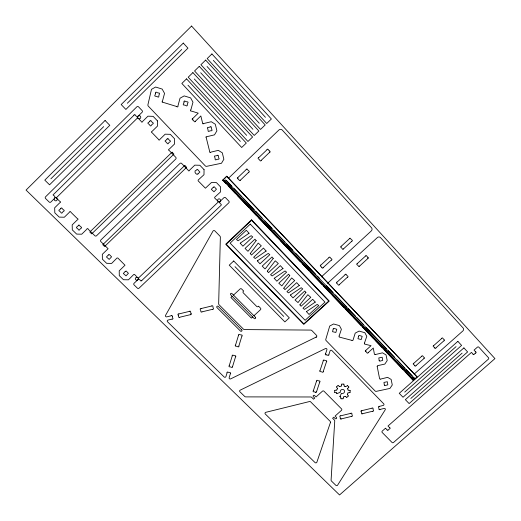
<?xml version="1.0" encoding="UTF-8"?>
<svg xmlns="http://www.w3.org/2000/svg" width="521" height="521" viewBox="0 0 521 521"><rect width="100%" height="100%" fill="white"/><g stroke="black" fill="none" stroke-linecap="round" stroke-linejoin="round"><path stroke-width="0.78" d="M334.645 392.326L334.749 390.47M350.079 392.45L350.19 390.594M341.294 385.996L341.756 384.166M343.085 398.721L343.521 396.995M162.467 101.152L164.545 93.383L162.168 89.071L155.636 87.04L151.487 89.338L147.931 104.695A1.589 1.53 57.9 0 0 148.342 106.18L205.281 165.88A1.517 1.498 55.3 0 0 206.681 166.323L221.484 163.255L223.874 159.276L222.298 152.822L218.312 150.354L210.777 152.158M190.855 109.905L192.978 102.194L190.653 97.909L184.18 95.903L180.045 98.189L177.935 105.919A0.677 0.651 62.7 0 1 176.893 106.694M227.045 372.925L225.938 376.553A1.055 1.003 -5.1 0 1 224.16 376.989L167.541 321.796A1.088 1.042 7.2 0 1 168.036 320.063L171.982 319.113M229.247 365.677L232.21 355.993M235.551 345.039L238.54 335.244M230.354 373.804L229.155 377.732A1.055 0.996 -6 0 0 230.64 378.884L316.188 337.074A1.12 1.068 -21.2 0 0 316.54 335.361L311.897 330.594A1.771 1.693 -20.7 0 0 310.659 330.08L244.466 329.585A1.426 1.368 -8 0 1 243.463 329.168L219.067 304.759A1.439 1.394 -1.6 0 1 218.664 303.756L220.357 237.335A1.843 1.817 8.6 0 0 219.842 236.026L214.834 230.881A1.172 1.153 12.6 0 0 212.965 231.116L165.561 315.342A1.088 1.042 8.1 0 0 166.798 316.853L171.083 315.817M232.561 366.563L235.531 356.885M238.879 345.944L241.881 336.149M313.375 390.678L316.514 381.203M320.05 370.49L323.222 360.91M325.605 353.674L326.908 349.728A1.055 1.003 -21.7 0 0 325.469 348.556L240.233 390.131A1.114 1.049 -7.7 0 0 239.927 391.799L244.649 396.396A1.752 1.648 -8.4 0 0 245.886 396.891L310.731 396.976A1.387 1.296 -17 0 1 311.701 397.367L313.531 399.197L314.756 398.096L313.355 396.689A0.866 0.814 -17.5 0 1 313.408 395.537A0.866 0.814 -17.5 0 1 314.625 395.543L316.026 396.95L322.434 391.193A1.101 1.035 -18.8 0 1 323.984 391.199L341.548 408.907A1.094 1.016 -20 0 1 341.463 410.359L335.081 416.058L336.462 417.438A0.86 0.801 -19.1 0 1 336.397 418.578A0.86 0.801 -19.1 0 1 335.192 418.571L333.818 417.184L332.593 418.278L334.397 420.076A1.374 1.276 -18.7 0 1 334.743 420.994L331.095 479.991A1.693 1.537 -16.7 0 0 331.525 481.098L335.915 485.377A1.068 0.97 -16.9 0 0 337.615 485.149L385.201 409.832A1.029 0.951 -24.3 0 0 384.14 408.431L380.07 409.428M316.599 391.532L319.738 382.069M323.287 371.362L326.465 361.789M328.849 354.56L330.06 350.92A1.055 0.996 -22.3 0 1 331.831 350.49L383.749 403.84A1.035 0.957 -24.5 0 1 383.176 405.455L379.418 406.373M339.145 335.986L341.385 329.272L339.425 325.605L333.59 323.977L329.728 326.029L325.807 339.295A1.413 1.342 -22.7 0 0 326.113 340.565L375.094 390.978A1.387 1.289 -24.8 0 0 376.351 391.336L389.929 388.432L392.28 384.954L391.134 379.425L387.624 377.36L380.701 379.054M364.498 343.013L366.771 336.338L364.85 332.698L359.073 331.089L355.218 333.121L352.984 340.285L352.014 340.532M347.318 394.26L347.937 392.964M339.855 396.592L341.398 393.459M336.8 389.975L337.484 388.614M347.618 388.646L348.836 387.09M50.869 178.827L103.672 126.629M127.339 103.236L181.738 49.462M339.015 336.078L339.204 337.041L351.89 340.376M364.368 343.098L364.498 344.042L371.043 345.69L365.963 350.255M192.887 118.371L198.234 113.168L191.5 111.09A0.671 0.651 65.1 0 1 190.719 110.009M195.499 121.139L200.832 115.955L202.545 122.839A0.664 0.651 66.1 0 0 203.561 123.672M222.747 180.077L226.791 176.209L417.028 376.846L413.127 380.304L222.747 180.077L226.114 183.607M222.754 180.435L226.791 176.209M228.218 178.495L278.917 129.996A2.436 2.384 -84 0 1 282.284 130.1L371.486 227.723A2.325 2.24 -45.1 0 1 371.284 230.946L321.418 276.859M238.045 177.361L246.127 169.657M258.787 157.583L266.928 149.814M240.559 180.019L248.634 172.327M261.288 160.266L269.429 152.51M232.19 296.319L230.933 297.491L251.389 318.103L252.639 316.95M233.493 295.101L240.044 288.992A1.146 1.114 -6.6 0 1 241.666 289.018L243.633 291.018L243.333 291.291A1.133 1.101 -7.6 0 0 243.294 292.854L256.684 306.433A1.127 1.094 -11.2 0 0 258.273 306.459L258.566 306.185L260.507 308.158A1.14 1.101 -11.6 0 1 260.461 309.708L253.935 315.746M224.492 180.904L225.554 179.921L414.449 378.474L413.433 379.373L224.492 180.904L224.479 180.54L413.433 379.373M320.949 265.02L328.888 257.687M341.333 246.199L349.33 238.813M323.307 267.507L331.239 260.187M343.678 248.719L351.675 241.34M327.553 283.32L377.354 237.576A2.318 2.221 -43.6 0 1 380.558 237.654L463.097 327.976A2.24 2.071 -36.5 0 1 462.817 330.991L414.136 374.143M337.1 282.095L345.019 274.841M357.413 263.47L365.39 256.156M339.425 284.557L347.338 277.309M359.731 265.957L367.702 258.65M368.21 352.6L373.283 348.041L374.462 354.443L375.413 354.638M336.52 386.862L337.973 385.553M346.849 397.341L348.302 396.045M413.856 363.254L421.639 356.331M433.817 345.495L441.652 338.526M416.045 365.56L423.814 358.65M435.992 347.826L443.82 340.871M412.521 378.09L413.524 377.197L414.449 378.474M413.127 380.304L412.215 379.021L413.876 377.543M404.726 392.092L456.07 346.621M410.835 398.454L462.101 353.153M385.462 428.262L382.297 431.049A1.081 0.996 -23 0 0 382.199 432.476L392.039 442.466A1.081 0.99 -23.3 0 0 393.544 442.472L488.346 359.203A1.107 1.009 -35.4 0 0 488.496 357.725L478.877 347.214A1.114 1.022 -35.8 0 0 477.353 347.194L474.058 350.099L475.588 351.818M475.465 353.088L474.331 354.091A0.671 0.619 -35 0 1 473.048 354.208M380.558 379.203L379.627 378.891L377.237 366.738M345.69 386.686L347.396 385.625M343.626 396.891L345.084 396.318M336.885 393.583L340.265 392.306M339.79 386.615L341.19 386.1M340.754 415.81L350.737 413.374M361.952 410.639L371.929 408.203M341.444 418.858L351.415 416.422M362.623 413.687L372.587 411.251M375.517 354.521L382.499 352.821L386.041 354.918L387.207 360.545L384.843 364.068L377.419 365.709L377.119 366.647M178.95 313.916L189.423 311.382M201.191 308.543L211.656 306.009M179.843 317.211L190.302 314.684M202.057 311.838L212.516 309.311M203.672 123.542L211.272 121.725L215.297 124.245L216.905 130.81L214.496 134.848L206.928 136.658A0.664 0.645 64.4 0 0 206.127 137.668M348.054 392.873L349.988 392.547M334.84 390.372L336.683 390.066M341.861 384.081L343.814 384.101M341.034 398.786L342.981 398.806M316.026 337.094L316.416 337.256M348.178 390.138L350.112 390.496M334.723 392.424L336.501 392.756M315.413 392.157L313.994 391.779A0.671 0.625 -17.7 0 1 313.271 390.77M326.218 354.801L327.657 355.192A0.677 0.638 -21.7 0 0 328.888 354.69M339.9 396.689L340.604 396.904M176.788 106.551L163.125 102.344A0.677 0.658 60.6 0 1 162.331 101.25M344.264 386.159L345.54 386.693M345.228 396.331L346.719 397.354M338.109 385.54L339.64 386.602M389.584 427.643L387.995 426.022L471.466 352.391L473.022 354.078M347.527 385.638L348.829 386.966M385.514 428.216L387.096 429.832M234.997 266.661L283.711 316.423M365.885 351.551L366.875 352.587A0.677 0.632 -26.7 0 0 368.165 352.73M226.283 180.344L231.871 186.225M234.111 188.576L241.933 196.801M243.053 197.98L254.235 209.735M255.909 211.493L262.063 217.96M264.857 220.897L272.125 228.543M273.799 230.302L284.98 242.057M286.654 243.821L292.809 250.288M295.602 253.226L302.87 260.865M303.984 262.043L315.726 274.385M317.406 276.15L319.64 278.501M326.335 285.534L333.03 292.574M335.257 294.919L346.973 307.234M348.087 308.406L355.335 316.026M357.009 317.79L363.704 324.824M365.937 327.168L386.569 348.868M388.243 350.626L394.377 357.074M397.165 360.004L404.973 368.217M406.093 369.389L412.228 375.836M228.914 186.551L235.642 193.61M237.322 195.382L248.537 207.15M250.217 208.914L256.384 215.388M258.624 217.745L270.399 230.106M272.079 231.871L277.686 237.758M280.487 240.702L287.774 248.354M288.894 249.526L300.103 261.301M302.349 263.659L309.077 270.718M310.757 272.483L321.965 284.258M323.652 286.022L329.813 292.496M332.619 295.44L344.388 307.8M345.508 308.979L351.675 315.452M353.915 317.803L361.203 325.456M362.329 326.634L373.537 338.409M375.778 340.76L381.945 347.233M384.185 349.591L395.96 361.952M397.08 363.13L403.247 369.604M406.048 372.548L412.215 379.021M226.817 176.554L417.028 376.846M238.006 178.807L239.119 179.979A0.723 0.716 69.9 0 0 240.52 180.168M321.926 267.481L320.884 266.381A0.697 0.671 -31.3 0 1 320.799 265.052M414.729 365.547L413.759 364.524A0.671 0.625 -30.1 0 1 413.72 363.28M192.874 119.869L194.027 121.093A0.749 0.729 64.2 0 0 195.46 121.295M434.67 347.813L433.713 346.778A0.677 0.625 -33.2 0 1 433.68 345.527M187.983 85.21L240.37 141.38M194.326 78.99L246.648 135.349M200.683 72.751L252.945 129.306M269.474 151.051L268.367 149.859A0.729 0.716 -85.7 0 0 266.973 149.664M367.787 257.289L366.764 256.182A0.697 0.671 -39.4 0 0 365.436 256.013M207.058 66.506L259.256 123.249M213.31 60.371L265.443 117.31M336.501 386.986L337.484 388.477M347.318 394.397L348.321 395.921M347.598 388.79L348.074 390.04M172.288 316.507L172.685 317.966A0.697 0.664 6.9 0 1 172.125 319.152M178.241 315.068L178.638 316.527A0.697 0.664 5.8 0 0 179.738 317.315M191.012 313.531L190.621 312.072A0.697 0.671 4.4 0 0 189.527 311.284M336.605 392.854L336.781 393.537M206.264 137.778L209.663 151.474A0.658 0.645 61.7 0 0 210.673 152.295M340.343 418.226L340.037 416.878A0.664 0.612 -19.6 0 1 340.617 415.771M361.229 411.707L361.522 413.055A0.664 0.612 -22 0 0 362.518 413.778M340.701 397.002L340.936 398.708M343.912 384.185L344.173 386.054M340.278 391.89A2.182 2.038 -21.1 0 1 342.375 389.415A2.182 2.038 -21.1 0 1 344.557 391.629A2.182 2.038 -21.1 0 1 341.835 393.472M443.964 340.838A0.677 0.625 -34.5 0 0 443.938 339.568L442.974 338.539A0.677 0.625 -34.5 0 0 441.697 338.389M435.947 347.963A0.677 0.625 -33.2 0 1 434.664 347.813M423.957 358.617A0.671 0.625 -31.4 0 0 423.925 357.36L422.954 356.344A0.671 0.625 -31.5 0 0 421.684 356.201M415.999 365.69A0.671 0.625 -30.1 0 1 414.716 365.547M345.058 274.697A0.69 0.664 -33.6 0 1 346.4 274.86L347.416 275.954A0.69 0.664 -33.5 0 1 347.481 277.276M336.957 282.128A0.69 0.664 -31 0 0 337.028 283.457L338.057 284.531A0.69 0.664 -31 0 0 339.386 284.694M357.269 263.502A0.697 0.671 -37 0 0 357.334 264.844L358.357 265.925A0.697 0.664 -36.8 0 0 359.685 266.094M367.787 257.276A0.697 0.671 -39.2 0 1 367.846 258.618M351.818 241.308A0.703 0.677 -41.2 0 0 351.753 239.953L350.718 238.846A0.703 0.677 -41.5 0 0 349.376 238.67M343.632 248.862A0.697 0.677 -38.5 0 1 342.284 248.686L341.255 247.573A0.697 0.677 -38.7 0 1 341.183 246.231M331.389 260.155A0.697 0.677 -34.4 0 0 331.31 258.807L330.268 257.713A0.697 0.677 -34.5 0 0 328.933 257.543M323.261 267.651A0.697 0.671 -31.3 0 1 321.913 267.481M246.166 169.507A0.723 0.716 82 0 1 247.573 169.696L248.673 170.875A0.723 0.716 84.2 0 1 248.784 172.288M238.006 178.82A0.723 0.716 68.6 0 1 237.895 177.394M258.631 157.616A0.729 0.716 -89.1 0 0 258.742 159.048L259.849 160.227A0.729 0.716 -87.4 0 0 261.249 160.422M269.474 151.038A0.729 0.716 -84.3 0 1 269.578 152.477M192.874 119.882A0.749 0.729 64.1 0 1 192.737 118.404M365.879 351.558A0.677 0.638 -26.7 0 1 365.82 350.288M389.715 427.676A0.658 0.606 -23.7 0 1 389.493 428.881L388.392 429.838A0.658 0.606 -23.5 0 1 387.123 429.962M475.719 351.851A0.671 0.619 -35.3 0 1 475.465 353.101M232.6 366.699A0.677 0.645 -6.1 0 1 231.363 367.201L229.904 366.804A0.677 0.645 -5.7 0 1 229.142 365.775M235.635 356.787A0.684 0.651 -6.5 0 0 234.867 355.739L233.401 355.355A0.684 0.651 -6 0 0 232.171 355.856M238.918 346.074A0.684 0.651 -6.9 0 1 237.667 346.589L236.208 346.185A0.684 0.651 -6.4 0 1 235.44 345.136M241.985 336.052A0.684 0.658 -7.4 0 0 241.216 334.99L239.745 334.599A0.684 0.658 -6.9 0 0 238.501 335.107M201.047 308.497A0.697 0.671 2.4 0 0 200.474 309.702L200.865 311.154A0.697 0.671 2.1 0 0 201.953 311.942M211.76 305.912A0.697 0.671 0.1 0 1 212.861 306.706L213.232 308.165A0.697 0.671 -0.2 0 1 212.659 309.357M178.234 315.075A0.697 0.671 6.2 0 1 178.807 313.876M191.018 313.525A0.697 0.671 4 0 1 190.445 314.723M372.717 411.29A0.664 0.612 -23.2 0 0 373.316 410.17L373.023 408.829A0.664 0.612 -23.3 0 0 372.033 408.106M361.222 411.72A0.664 0.612 -22.1 0 1 361.821 410.6M351.551 416.455A0.664 0.612 -20.8 0 0 352.144 415.341L351.838 414A0.664 0.612 -20.9 0 0 350.841 413.277M341.34 418.949A0.664 0.612 -19.6 0 1 340.33 418.22M316.481 381.072A0.671 0.632 -18.6 0 1 317.706 380.571L319.126 380.962A0.671 0.632 -18.9 0 1 319.848 381.971M316.631 391.668A0.671 0.625 -17.9 0 1 315.407 392.163M323.189 360.779A0.677 0.638 -20.7 0 1 324.427 360.272L325.853 360.669A0.677 0.638 -20.9 0 1 326.569 361.698M319.946 370.587A0.671 0.632 -19.6 0 0 320.669 371.616L322.095 371.994A0.671 0.632 -19.8 0 0 323.32 371.499M326.224 354.808A0.677 0.638 -21.4 0 1 325.495 353.772M379.288 406.334A0.664 0.612 -24 0 0 378.682 407.455L378.975 408.796A0.664 0.612 -23.9 0 0 379.965 409.526M230.464 373.713A0.677 0.645 -5.9 0 0 229.696 372.671L228.237 372.294A0.677 0.645 -5.5 0 0 227.006 372.795M171.188 315.719A0.697 0.671 7.2 0 1 172.301 316.514M157.459 120.879L157.459 126.108L152.086 131.364A0.671 0.651 53.4 0 0 151.429 132.008A0.671 0.651 53.4 0 0 152.086 132.692L158.508 139.368A0.671 0.645 52.8 0 0 159.166 140.051A0.671 0.645 52.8 0 0 159.823 139.413L165.183 134.177L170.328 134.34L174.594 138.801L174.561 143.978L169.208 149.182A0.664 0.645 51.8 0 0 168.557 149.814A0.664 0.645 51.8 0 0 169.208 150.491L175.766 157.316A1.218 1.192 50.3 0 1 175.759 159.022L96.535 235.766A1.205 1.153 28.8 0 1 94.848 235.733L88.192 229.201A0.658 0.625 30.1 0 0 87.528 228.556A0.658 0.625 30.1 0 0 86.896 229.175L81.719 234.203L76.639 234.092L72.302 229.865L72.185 224.896L77.368 219.836A0.658 0.625 32 0 0 78 219.217A0.658 0.625 32 0 0 77.336 218.566L70.823 212.184A0.664 0.625 33.3 0 0 70.159 211.526A0.664 0.625 33.3 0 0 69.521 212.151L64.33 217.231L59.205 217.107L54.816 212.829L54.672 207.801L59.869 202.695A0.664 0.632 35 0 0 60.508 202.07A0.664 0.632 35 0 0 59.837 201.406L56.333 197.973A0.671 0.632 35.6 0 0 55.656 197.316A0.671 0.632 35.6 0 0 55.018 197.941L50.856 202.037A1.237 1.166 35.1 0 1 49.143 201.992L45.594 198.534A1.244 1.172 35.6 0 1 45.542 196.84L136.847 106.825A1.263 1.211 55.8 0 1 138.579 106.883L142.07 110.524A1.257 1.211 55.7 0 1 142.077 112.282L137.798 116.496A0.677 0.651 54.3 0 0 137.14 117.14A0.677 0.651 54.3 0 0 137.804 117.831L141.256 121.426A0.677 0.651 54 0 0 141.92 122.116A0.677 0.651 54 0 0 142.578 121.471L147.957 116.183L153.148 116.359L157.459 120.879M282.994 268.53L272.157 275.954L270.568 274.743L280.35 265.645L282.994 268.562M283.763 288.198L284.967 289.611L294.717 280.591L291.701 277.927L283.769 288.165M289.774 275.583L281.835 285.899L278.807 283.248L288.569 274.196L289.774 275.583M290.392 295.042L292.997 297.901L302.734 288.927L301.203 287.709L290.399 294.984M299.301 285.488L288.484 292.861L286.941 291.649L296.696 282.642L299.301 285.488M299.894 304.857L301.079 306.25L310.803 297.322L307.82 294.691L299.894 304.857M305.925 292.379L298.025 302.577L295.003 299.972L304.739 291.011L305.925 292.411M306.465 311.643L309.038 314.463L318.741 305.573L317.198 304.394L306.472 311.584M379.177 360.656L379.776 361.216L382.714 360.376L382.18 357.25L378.813 357.94L379.184 360.604M315.264 302.095L304.492 309.396L302.975 308.204L312.691 299.282L315.264 302.095M333.212 328.94L332.515 331.675L335.85 332.457L336.774 329.285L333.948 328.36L333.212 328.94M384.316 385.091L384.908 385.638L387.819 384.811L387.305 381.73L383.964 382.414L384.322 385.039M108.348 254.984L106.453 256.983L109.176 259.399L111.579 256.833L109.293 254.495L108.355 254.951M204.056 169.638L203.985 174.711L198.169 180.045L198.123 180.82L205.411 188.211L211.448 182.5L216.482 182.637L220.598 186.948L220.5 191.962L214.704 197.244L214.619 197.954L219.12 202.33L223.919 197.7A1.179 1.172 32.7 0 1 225.586 197.746L228.849 201.158A1.179 1.172 27.1 0 1 228.817 202.812L139.035 288.178A1.172 1.12 16 0 1 137.388 288.146L134.066 284.902A1.172 1.127 17 0 1 134.053 283.307L138.781 278.865L134.516 274.398L133.76 274.482L128.446 279.816L123.47 279.725L119.283 275.642L119.231 270.822L125.001 265.228L117.837 258.012L117.017 257.999L111.644 263.418L106.629 263.313L102.39 259.184L102.318 254.307L108.108 248.725L100.859 241.62A1.205 1.146 27.4 0 1 100.833 239.986L179.992 163.425A1.218 1.192 49.2 0 1 181.692 163.477L188.192 170.237A0.651 0.638 48.3 0 0 188.83 170.901A0.651 0.638 48.3 0 0 189.481 170.276L194.815 165.131L199.888 165.281L204.056 169.638M125.216 271.48L123.321 273.466L126.017 275.85L128.407 273.31L126.206 271.024L125.216 271.448M358.663 336.012L357.947 338.728L361.196 339.549L362.193 336.358L359.34 335.433L358.663 336.012M141.777 280.519L141.022 281.099L139.967 279.953A1.661 1.596 17 0 0 137.622 279.914A1.452 1.394 17.6 0 1 135.701 279.686A1.452 1.394 17.6 0 1 135.668 277.823A1.452 1.394 17.6 0 1 137.577 277.621A0.925 0.886 17.7 0 0 138.879 277.641L217.837 202.409A0.931 0.925 30.6 0 0 217.863 201.099A1.465 1.452 31.7 0 1 218.149 199.191A1.465 1.452 31.7 0 1 220.09 199.263A1.465 1.452 31.7 0 1 220.253 201.197A1.674 1.661 29 0 0 220.207 203.548L221.301 204.453L221.184 205.202L141.777 280.519M197.928 173.929C196.814 175.798 192.516 170.875 196.684 169.976A0.651 0.638 50.3 0 1 197.335 169.345A0.651 0.638 50.3 0 1 197.973 170.009L199.908 172.028L197.928 173.962M213.278 187.254L211.318 189.305L213.975 191.806L216.456 189.182L214.235 186.752L213.284 187.221M240.214 243.196L242.923 246.192L252.757 236.944L251.174 235.681L240.227 243.138M249.045 233.252L238.104 240.793L236.482 239.543L246.329 230.262L249.045 233.252M257.328 260.871L259.999 263.828L269.806 254.678L268.237 253.427L257.328 260.871M266.14 251.031L255.218 258.514L253.642 257.27L263.463 248.081L266.133 251.063M274.202 278.299L276.84 281.223L286.609 272.157L285.033 270.946L274.202 278.299M250.249 253.551L251.48 255.036L261.301 245.834L258.208 243.099L250.249 253.551M256.156 240.65L248.217 251.135L247.722 251.148L245.085 248.426L254.919 239.191L256.156 240.65M267.306 271.167L268.523 272.633L278.312 263.522L275.257 260.826L267.312 271.135M273.232 258.409L265.3 268.784L264.811 268.79L262.213 266.114L272.008 256.97L273.232 258.409M155.597 93.135L155.102 95.004A0.684 0.658 60.3 0 0 154.854 95.916A0.684 0.658 60.3 0 0 155.766 96.196L157.602 96.769A0.684 0.658 60.6 0 0 158.514 97.043A0.684 0.658 60.6 0 0 158.755 96.131L159.25 94.268A0.684 0.658 61.1 0 0 159.498 93.35A0.684 0.658 61.1 0 0 158.586 93.07L156.743 92.504A0.684 0.658 60.8 0 0 155.838 92.224A0.684 0.658 60.8 0 0 155.597 93.135M184.095 101.953L183.587 103.803A0.677 0.658 64.3 0 0 183.34 104.714A0.677 0.658 64.3 0 0 184.239 104.995L186.062 105.555A0.677 0.651 64.8 0 0 186.961 105.835A0.677 0.651 64.8 0 0 187.208 104.923L187.716 103.08A0.677 0.658 65.4 0 0 187.97 102.168A0.677 0.658 65.4 0 0 187.072 101.888L185.242 101.321A0.677 0.658 64.9 0 0 184.349 101.041A0.677 0.658 64.9 0 0 184.095 101.953M330.47 422.42L316.885 462.166A1.068 0.983 -15.6 0 1 315.081 462.602L265.3 414.019A1.094 1.016 -26 0 1 265.052 413.036A1.088 1.016 -11 0 1 265.847 412.313L309.546 401.528A1.094 1.022 -16.7 0 1 310.588 401.802L330.249 421.437A1.081 1.003 -18.2 0 1 330.47 422.42M191.572 26.05L26.057 190.087L339.542 494.95L494.943 358.604L191.572 26.05M105.079 120.475L44.793 180.129L49.56 184.812L109.801 125.32L105.079 120.475M183.294 43.093L121.185 104.545L125.887 109.436L187.951 48.147L183.294 43.093M133.988 115.219L53.78 194.216A0.671 0.632 36.1 0 0 53.142 194.841A0.671 0.632 36.1 0 0 53.819 195.505L54.412 196.085A1.758 1.661 35.7 0 1 54.477 198.475A1.53 1.446 35.4 0 0 54.738 200.435A1.53 1.446 35.4 0 0 56.737 200.507A1.53 1.446 35.4 0 0 56.939 198.573A0.977 0.918 35.6 0 1 56.906 197.244L137.036 118.417A0.99 0.951 53.9 0 1 138.397 118.462A1.556 1.498 54.5 0 0 140.396 118.26A1.556 1.498 54.5 0 0 140.357 116.222A1.556 1.498 54.5 0 0 138.352 115.942A1.784 1.713 54.6 0 1 135.896 115.864L135.317 115.258A0.677 0.651 54.2 0 0 134.652 114.568A0.677 0.651 54.2 0 0 133.988 115.219M186.544 78.853L181.855 83.458L241.679 147.489L246.309 143.047L186.544 78.853M192.9 72.614L188.198 77.225L247.944 141.471L252.587 137.023L192.9 72.614M199.269 66.356L194.561 70.98L254.228 135.447L258.885 130.986L199.269 66.356M205.652 60.084L200.93 64.721L260.533 129.41L265.196 124.936L205.652 60.084M211.917 53.937L207.182 58.586L266.706 123.484L271.382 119.003L211.917 53.937M60.853 208.563L59.557 209.833A0.664 0.625 33.7 0 0 58.925 210.458A0.664 0.625 33.7 0 0 59.596 211.116L60.957 212.444A0.664 0.625 33.4 0 0 61.628 213.096A0.664 0.625 33.4 0 0 62.266 212.477L63.555 211.207A0.664 0.625 33.6 0 0 64.194 210.588A0.664 0.625 33.6 0 0 63.523 209.93L62.162 208.595A0.664 0.632 34 0 0 61.491 207.944A0.664 0.632 34 0 0 60.853 208.563M149.931 121.191L148.596 122.507A0.677 0.651 54.6 0 0 147.938 123.151A0.677 0.651 54.6 0 0 148.596 123.835L149.937 125.235A0.677 0.651 54.5 0 0 150.595 125.926A0.677 0.651 54.5 0 0 151.253 125.281L152.594 123.965A0.677 0.651 55.2 0 0 153.252 123.321A0.677 0.651 55.2 0 0 152.594 122.637L151.253 121.237A0.677 0.651 55.3 0 0 150.589 120.546A0.677 0.651 55.3 0 0 149.931 121.191M78.313 225.639L77.023 226.895A0.658 0.625 30.7 0 0 76.392 227.514A0.658 0.625 30.7 0 0 77.056 228.159L78.397 229.474A0.658 0.625 30.3 0 0 79.062 230.119A0.658 0.625 30.3 0 0 79.693 229.507L80.983 228.25A0.658 0.625 30.5 0 0 81.615 227.631A0.658 0.625 30.5 0 0 80.957 226.987L79.609 225.671A0.658 0.625 30.9 0 0 78.951 225.02A0.658 0.625 30.9 0 0 78.313 225.639M167.117 139.127L165.782 140.423A0.664 0.645 53.5 0 0 165.131 141.067A0.664 0.645 53.5 0 0 165.782 141.745L167.104 143.125A0.664 0.645 53.3 0 0 167.755 143.803A0.664 0.645 53.3 0 0 168.413 143.164L169.748 141.868A0.664 0.645 54.1 0 0 170.406 141.23A0.664 0.645 54.1 0 0 169.755 140.546L168.426 139.166A0.664 0.645 54.3 0 0 167.775 138.488A0.664 0.645 54.3 0 0 167.117 139.127M172.073 152.184L89.82 232.027L91.696 233.864L173.923 154.105L172.073 152.184M184.805 165.424L102.741 244.688L104.597 246.505L186.635 167.332L184.805 165.424M251.584 219.803L225.73 244.199L303.808 324.342L329.246 301.066L251.584 219.803M251.571 220.318L226.251 244.212L303.828 323.86L328.751 301.06L251.571 220.318M250.269 224.121L230.119 243.118L305.137 320.285L324.98 302.128L250.269 224.121M233.721 260.969L229.247 265.169L284.876 321.893L289.298 317.836L233.721 260.969M457.861 341.346L399.242 393.309L403.026 397.236L461.599 345.403L457.861 341.346M463.898 347.904L405.364 399.659L409.128 403.573L467.617 351.935L463.898 347.904M210.171 127L208.354 127.437A0.664 0.651 66.8 0 0 207.462 127.652A0.664 0.651 66.8 0 0 207.69 128.563L208.146 130.413A0.664 0.651 66.5 0 0 208.374 131.325A0.664 0.651 66.5 0 0 209.266 131.11L211.083 130.673A0.664 0.651 67.5 0 0 211.975 130.458A0.664 0.651 67.5 0 0 211.747 129.547L211.292 127.697A0.664 0.651 67.8 0 0 211.064 126.785A0.664 0.651 67.8 0 0 210.171 127M217.218 155.551L215.414 155.981A0.651 0.645 62.2 0 0 214.528 156.189A0.651 0.645 62.2 0 0 214.75 157.088L215.199 158.912A0.651 0.645 61.4 0 0 215.42 159.804A0.651 0.645 61.4 0 0 216.306 159.589L218.104 159.159A0.651 0.645 63 0 0 218.989 158.951A0.651 0.645 63 0 0 218.768 158.052L218.319 156.235A0.651 0.645 63.6 0 0 218.104 155.336A0.651 0.645 63.6 0 0 217.218 155.551M241.764 329.865L218.279 306.387A0.899 0.873 -1.2 0 0 217.003 306.368A0.899 0.873 -1.2 0 0 216.977 307.592L240.474 331.063A0.892 0.853 -7.3 0 0 241.737 331.076A0.892 0.853 -7.3 0 0 241.764 329.865M255.414 317.243L231.988 293.584A0.905 0.873 -4 0 0 230.712 293.564A0.905 0.873 -4 0 0 230.686 294.801L254.118 318.442A0.892 0.86 -10.3 0 0 255.375 318.461A0.892 0.86 -10.3 0 0 255.414 317.243"/></g></svg>
